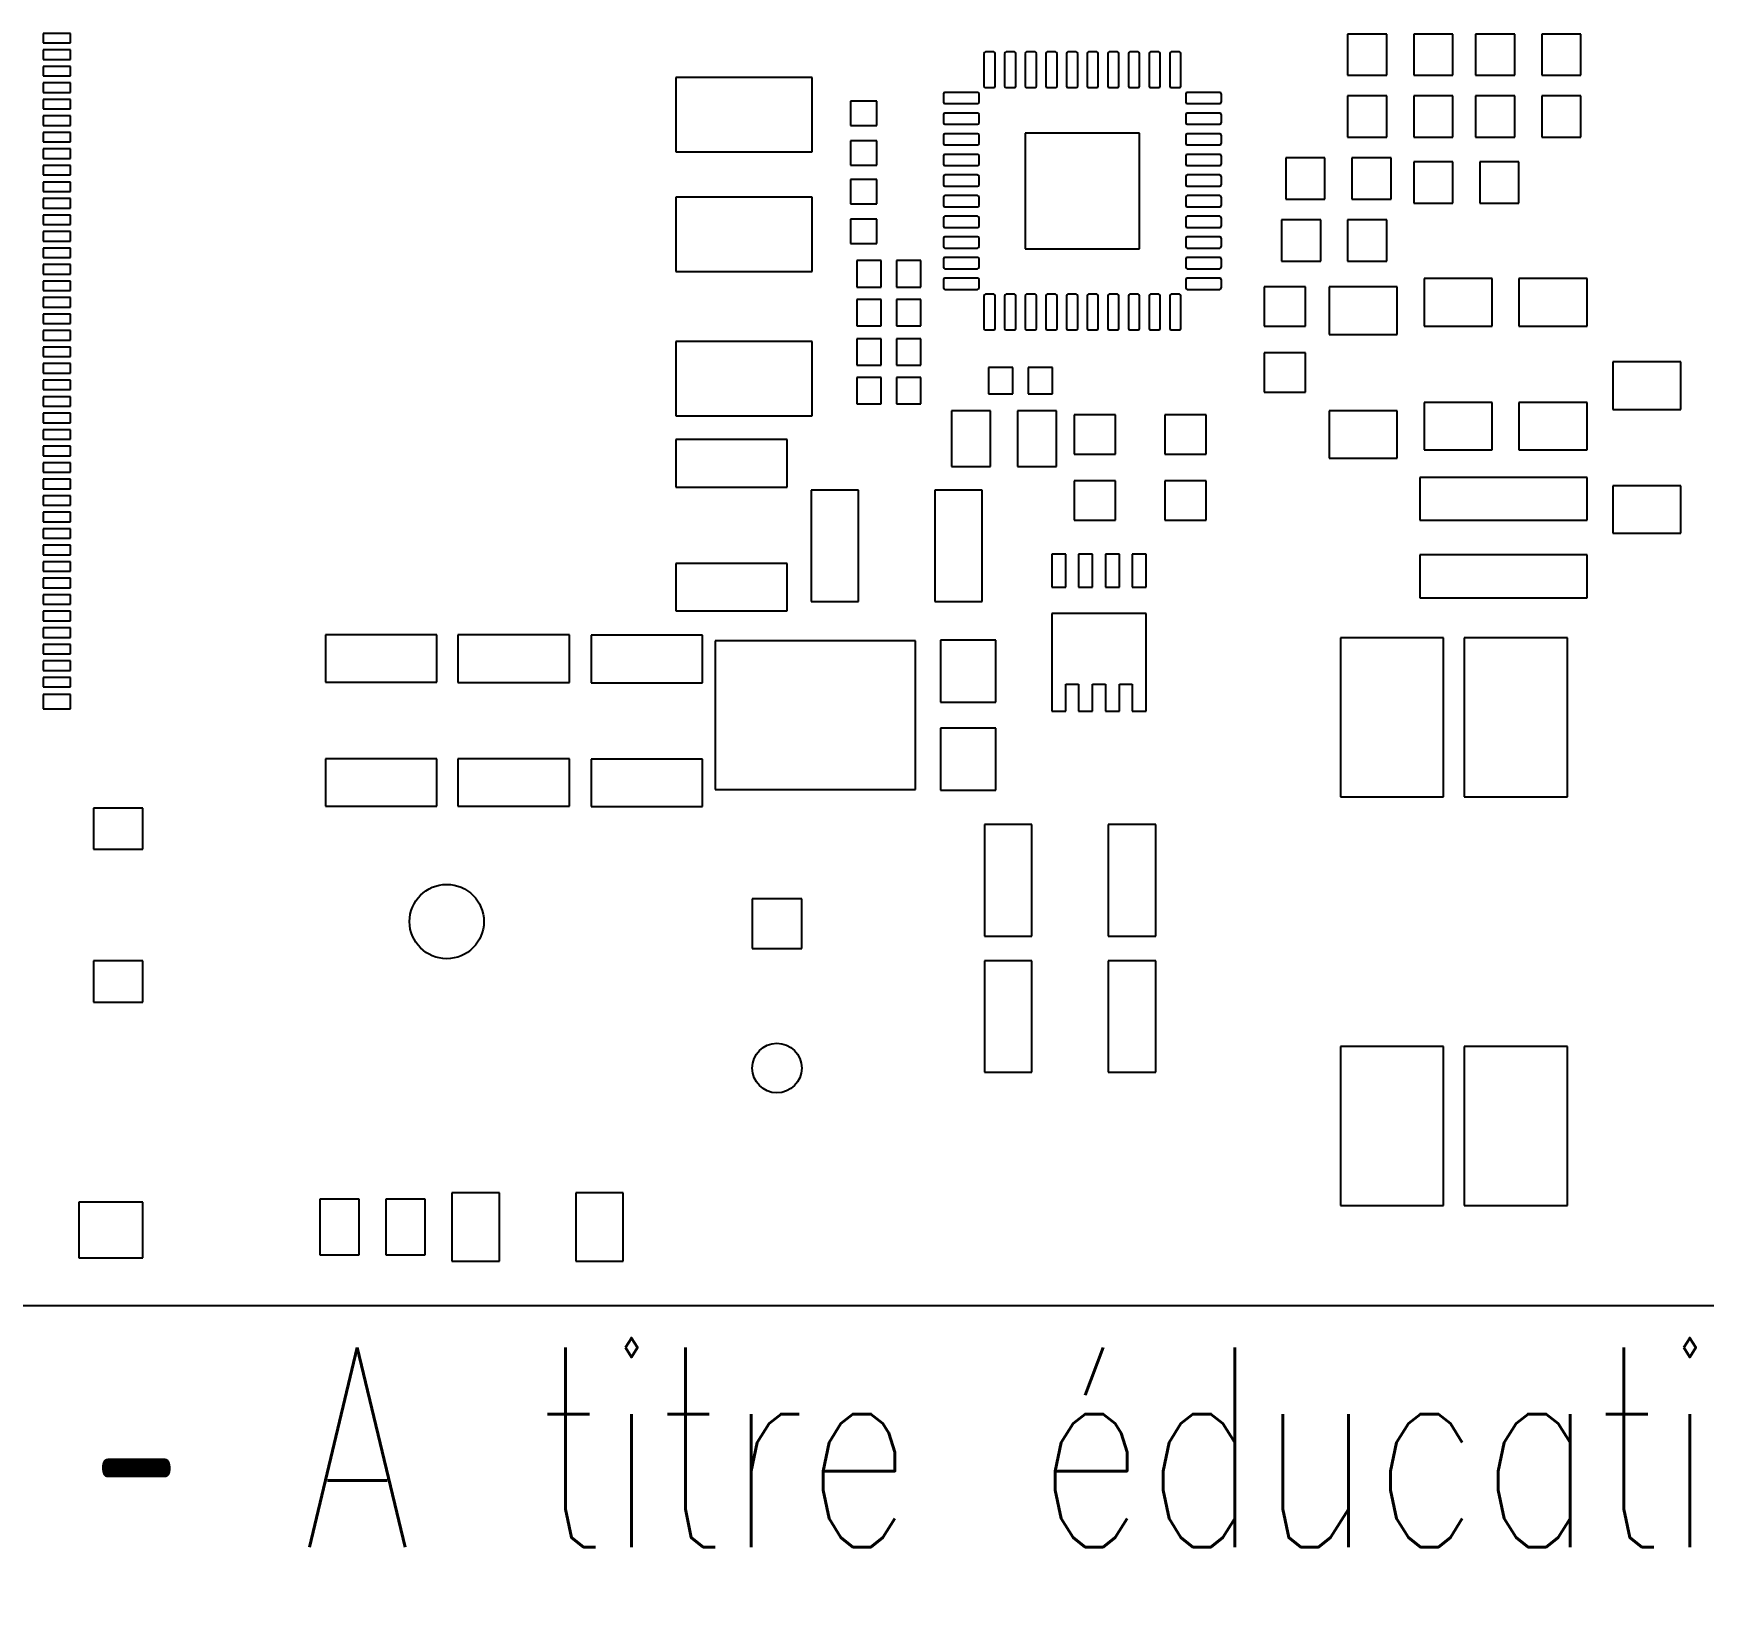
# Model space of a CAD drawing. Header units: millimetres. Extents: x -136 to 15, y -7 to 63.
# Drawn here: x -57.51 to -17.05, y -7.46 to 30.82 of the extents above; entities that cross this region are included whole.
import ezdxf

# ---------------------------------------------------------------- set-up
doc = ezdxf.new("R2010")
doc.units = ezdxf.units.MM
doc.styles.add('SLDTEXTSTYLE0', font='TXT', dxfattribs={"width": 0.7, "bigfont": 'bigfont'})

msp = doc.modelspace()

# ---------------------------------------------------------------- linework, layer by layer
at = {"color": 7, "linetype": 'Continuous', "lineweight": 25}
for p, q in [((-57.275, 30.815), (-57.275, 30.585)), ((-56.615, 30.815), (-57.275, 30.815)), ((-56.615, 30.585), (-56.615, 30.815)), ((-24.725, 30.8), (-25.675, 30.8)), ((-25.675, 30.8), (-25.675, 29.8)), ((-24.725, 29.8), (-24.725, 30.8)), ((-23.125, 30.8), (-24.075, 30.8)), ((-24.075, 30.8), (-24.075, 29.8)), ((-23.125, 29.8), (-23.125, 30.8)), ((-22.575, 30.8), (-22.575, 29.8)), ((-21.625, 30.8), (-22.575, 30.8)), ((-21.625, 29.8), (-21.625, 30.8)), ((-20.975, 30.8), (-20.975, 29.8)), ((-20.025, 30.8), (-20.975, 30.8)), ((-20.025, 29.8), (-20.025, 30.8)), ((-57.275, 30.585), (-56.615, 30.585)), ((-57.275, 30.415), (-57.275, 30.185)), ((-56.615, 30.415), (-57.275, 30.415)), ((-56.615, 30.185), (-56.615, 30.415)), ((-34.249, 30.365), (-34.451, 30.365)), ((-33.749, 30.365), (-33.951, 30.365)), ((-33.249, 30.365), (-33.451, 30.365)), ((-32.749, 30.365), (-32.951, 30.365)), ((-32.249, 30.365), (-32.451, 30.365)), ((-31.749, 30.365), (-31.951, 30.365)), ((-31.249, 30.365), (-31.451, 30.365)), ((-30.749, 30.365), (-30.951, 30.365)), ((-30.249, 30.365), (-30.451, 30.365)), ((-29.749, 30.365), (-29.951, 30.365)), ((-57.275, 30.185), (-56.615, 30.185)), ((-57.275, 30.015), (-57.275, 29.785)), ((-56.615, 30.015), (-57.275, 30.015)), ((-56.615, 29.785), (-56.615, 30.015)), ((-34.485, 30.331), (-34.485, 29.539)), ((-34.215, 29.539), (-34.215, 30.331)), ((-33.985, 30.331), (-33.985, 29.539)), ((-33.715, 29.539), (-33.715, 30.331)), ((-33.485, 30.331), (-33.485, 29.539)), ((-33.215, 29.539), (-33.215, 30.331)), ((-32.985, 30.331), (-32.985, 29.539)), ((-32.715, 29.539), (-32.715, 30.331)), ((-32.485, 30.331), (-32.485, 29.539)), ((-32.215, 29.539), (-32.215, 30.331)), ((-31.985, 30.331), (-31.985, 29.539)), ((-31.715, 29.539), (-31.715, 30.331)), ((-31.485, 30.331), (-31.485, 29.539)), ((-31.215, 29.539), (-31.215, 30.331)), ((-30.985, 30.331), (-30.985, 29.539)), ((-30.715, 29.539), (-30.715, 30.331)), ((-30.485, 30.331), (-30.485, 29.539)), ((-30.215, 29.539), (-30.215, 30.331)), ((-29.985, 30.331), (-29.985, 29.539)), ((-29.715, 29.539), (-29.715, 30.331)), ((-57.275, 29.785), (-56.615, 29.785)), ((-57.275, 29.615), (-57.275, 29.385)), ((-56.615, 29.615), (-57.275, 29.615)), ((-56.615, 29.385), (-56.615, 29.615)), ((-41.95, 29.75), (-41.95, 27.95)), ((-38.65, 29.75), (-41.95, 29.75)), ((-38.65, 27.95), (-38.65, 29.75)), ((-25.675, 29.8), (-24.725, 29.8)), ((-24.075, 29.8), (-23.125, 29.8)), ((-22.575, 29.8), (-21.625, 29.8)), ((-20.975, 29.8), (-20.025, 29.8)), ((-57.275, 29.385), (-56.615, 29.385)), ((-57.275, 29.215), (-57.275, 28.985)), ((-56.615, 29.215), (-57.275, 29.215)), ((-56.615, 28.985), (-56.615, 29.215)), ((-37.72, 29.175), (-37.72, 28.585)), ((-37.08, 29.175), (-37.72, 29.175)), ((-37.08, 28.585), (-37.08, 29.175)), ((-35.465, 29.351), (-35.465, 29.149)), ((-34.639, 29.385), (-35.431, 29.385)), ((-34.605, 29.149), (-34.605, 29.351)), ((-34.451, 29.505), (-34.249, 29.505)), ((-33.951, 29.505), (-33.749, 29.505)), ((-33.451, 29.505), (-33.249, 29.505)), ((-32.951, 29.505), (-32.749, 29.505)), ((-32.451, 29.505), (-32.249, 29.505)), ((-31.951, 29.505), (-31.749, 29.505)), ((-31.451, 29.505), (-31.249, 29.505)), ((-30.951, 29.505), (-30.749, 29.505)), ((-30.451, 29.505), (-30.249, 29.505)), ((-29.951, 29.505), (-29.749, 29.505)), ((-29.595, 29.351), (-29.595, 29.149)), ((-28.769, 29.385), (-29.561, 29.385)), ((-28.735, 29.149), (-28.735, 29.351)), ((-24.725, 29.3), (-25.675, 29.3)), ((-25.675, 29.3), (-25.675, 28.3)), ((-24.725, 28.3), (-24.725, 29.3)), ((-23.125, 29.3), (-24.075, 29.3)), ((-24.075, 29.3), (-24.075, 28.3)), ((-23.125, 28.3), (-23.125, 29.3)), ((-21.625, 29.3), (-22.575, 29.3)), ((-22.575, 29.3), (-22.575, 28.3)), ((-21.625, 28.3), (-21.625, 29.3)), ((-20.025, 29.3), (-20.975, 29.3)), ((-20.975, 29.3), (-20.975, 28.3)), ((-20.025, 28.3), (-20.025, 29.3)), ((-57.275, 28.985), (-56.615, 28.985)), ((-57.275, 28.815), (-57.275, 28.585)), ((-56.615, 28.815), (-57.275, 28.815)), ((-56.615, 28.585), (-56.615, 28.815)), ((-35.465, 28.851), (-35.465, 28.649)), ((-35.431, 29.115), (-34.639, 29.115)), ((-34.639, 28.885), (-35.431, 28.885)), ((-34.605, 28.649), (-34.605, 28.851)), ((-29.595, 28.851), (-29.595, 28.649)), ((-29.561, 29.115), (-28.769, 29.115)), ((-28.769, 28.885), (-29.561, 28.885)), ((-28.735, 28.649), (-28.735, 28.851)), ((-57.275, 28.585), (-56.615, 28.585)), ((-57.275, 28.415), (-57.275, 28.185)), ((-56.615, 28.415), (-57.275, 28.415)), ((-56.615, 28.185), (-56.615, 28.415)), ((-37.72, 28.585), (-37.08, 28.585)), ((-35.465, 28.351), (-35.465, 28.149)), ((-35.431, 28.615), (-34.639, 28.615)), ((-34.639, 28.385), (-35.431, 28.385)), ((-34.605, 28.149), (-34.605, 28.351)), ((-33.485, 28.4), (-33.485, 25.6)), ((-30.715, 28.4), (-33.485, 28.4)), ((-30.715, 25.6), (-30.715, 28.4)), ((-29.595, 28.351), (-29.595, 28.149)), ((-29.561, 28.615), (-28.769, 28.615)), ((-28.769, 28.385), (-29.561, 28.385)), ((-28.735, 28.149), (-28.735, 28.351)), ((-57.275, 28.185), (-56.615, 28.185)), ((-57.275, 28.015), (-57.275, 27.785)), ((-56.615, 28.015), (-57.275, 28.015)), ((-56.615, 27.785), (-56.615, 28.015)), ((-41.95, 27.95), (-38.65, 27.95)), ((-37.72, 28.215), (-37.72, 27.625)), ((-37.08, 28.215), (-37.72, 28.215)), ((-37.08, 27.625), (-37.08, 28.215)), ((-35.431, 28.115), (-34.639, 28.115)), ((-29.561, 28.115), (-28.769, 28.115)), ((-25.675, 28.3), (-24.725, 28.3)), ((-24.075, 28.3), (-23.125, 28.3)), ((-22.575, 28.3), (-21.625, 28.3)), ((-20.975, 28.3), (-20.025, 28.3)), ((-57.275, 27.785), (-56.615, 27.785)), ((-57.275, 27.615), (-57.275, 27.385)), ((-56.615, 27.615), (-57.275, 27.615)), ((-56.615, 27.385), (-56.615, 27.615)), ((-37.72, 27.625), (-37.08, 27.625)), ((-35.465, 27.851), (-35.465, 27.649)), ((-34.639, 27.885), (-35.431, 27.885)), ((-35.431, 27.615), (-34.639, 27.615)), ((-34.605, 27.649), (-34.605, 27.851)), ((-29.595, 27.851), (-29.595, 27.649)), ((-28.769, 27.885), (-29.561, 27.885)), ((-29.561, 27.615), (-28.769, 27.615)), ((-28.735, 27.649), (-28.735, 27.851)), ((-27.175, 27.8), (-27.175, 26.8)), ((-26.225, 27.8), (-27.175, 27.8)), ((-26.225, 26.8), (-26.225, 27.8)), ((-25.575, 27.8), (-25.575, 26.8)), ((-24.625, 27.8), (-25.575, 27.8)), ((-24.625, 26.8), (-24.625, 27.8)), ((-24.075, 27.7), (-24.075, 26.7)), ((-23.125, 27.7), (-24.075, 27.7)), ((-23.125, 26.7), (-23.125, 27.7)), ((-22.475, 27.7), (-22.475, 26.7)), ((-21.525, 27.7), (-22.475, 27.7)), ((-21.525, 26.7), (-21.525, 27.7)), ((-57.275, 27.385), (-56.615, 27.385)), ((-57.275, 27.215), (-57.275, 26.985)), ((-56.615, 27.215), (-57.275, 27.215)), ((-56.615, 26.985), (-56.615, 27.215)), ((-37.72, 27.275), (-37.72, 26.685)), ((-37.08, 27.275), (-37.72, 27.275)), ((-37.08, 26.685), (-37.08, 27.275)), ((-35.465, 27.351), (-35.465, 27.149)), ((-34.639, 27.385), (-35.431, 27.385)), ((-35.431, 27.115), (-34.639, 27.115)), ((-34.605, 27.149), (-34.605, 27.351)), ((-29.595, 27.351), (-29.595, 27.149)), ((-28.769, 27.385), (-29.561, 27.385)), ((-29.561, 27.115), (-28.769, 27.115)), ((-28.735, 27.149), (-28.735, 27.351)), ((-57.275, 26.985), (-56.615, 26.985)), ((-57.275, 26.815), (-57.275, 26.585)), ((-56.615, 26.815), (-57.275, 26.815)), ((-56.615, 26.585), (-56.615, 26.815)), ((-41.95, 26.85), (-41.95, 25.05)), ((-38.65, 26.85), (-41.95, 26.85)), ((-38.65, 25.05), (-38.65, 26.85)), ((-35.465, 26.851), (-35.465, 26.649)), ((-34.639, 26.885), (-35.431, 26.885)), ((-34.605, 26.649), (-34.605, 26.851)), ((-29.595, 26.851), (-29.595, 26.649)), ((-28.769, 26.885), (-29.561, 26.885)), ((-28.735, 26.649), (-28.735, 26.851)), ((-27.175, 26.8), (-26.225, 26.8)), ((-25.575, 26.8), (-24.625, 26.8)), ((-57.275, 26.585), (-56.615, 26.585)), ((-57.275, 26.415), (-57.275, 26.185)), ((-56.615, 26.415), (-57.275, 26.415)), ((-56.615, 26.185), (-56.615, 26.415)), ((-37.72, 26.685), (-37.08, 26.685)), ((-37.72, 26.315), (-37.72, 25.725)), ((-37.08, 26.315), (-37.72, 26.315)), ((-37.08, 25.725), (-37.08, 26.315)), ((-35.465, 26.351), (-35.465, 26.149)), ((-35.431, 26.615), (-34.639, 26.615)), ((-34.639, 26.385), (-35.431, 26.385)), ((-34.605, 26.149), (-34.605, 26.351)), ((-29.595, 26.351), (-29.595, 26.149)), ((-29.561, 26.615), (-28.769, 26.615)), ((-28.769, 26.385), (-29.561, 26.385)), ((-28.735, 26.149), (-28.735, 26.351)), ((-26.325, 26.3), (-27.275, 26.3)), ((-27.275, 26.3), (-27.275, 25.3)), ((-26.325, 25.3), (-26.325, 26.3)), ((-24.725, 26.3), (-25.675, 26.3)), ((-25.675, 26.3), (-25.675, 25.3)), ((-24.725, 25.3), (-24.725, 26.3)), ((-24.075, 26.7), (-23.125, 26.7)), ((-22.475, 26.7), (-21.525, 26.7)), ((-57.275, 26.185), (-56.615, 26.185)), ((-57.275, 26.015), (-57.275, 25.785)), ((-56.615, 26.015), (-57.275, 26.015)), ((-56.615, 25.785), (-56.615, 26.015)), ((-35.431, 26.115), (-34.639, 26.115)), ((-29.561, 26.115), (-28.769, 26.115)), ((-57.275, 25.785), (-56.615, 25.785)), ((-57.275, 25.615), (-57.275, 25.385)), ((-56.615, 25.615), (-57.275, 25.615)), ((-56.615, 25.385), (-56.615, 25.615)), ((-37.72, 25.725), (-37.08, 25.725)), ((-35.465, 25.851), (-35.465, 25.649)), ((-34.639, 25.885), (-35.431, 25.885)), ((-35.431, 25.615), (-34.639, 25.615)), ((-34.605, 25.649), (-34.605, 25.851)), ((-33.485, 25.6), (-30.715, 25.6)), ((-29.595, 25.851), (-29.595, 25.649)), ((-28.769, 25.885), (-29.561, 25.885)), ((-29.561, 25.615), (-28.769, 25.615)), ((-28.735, 25.649), (-28.735, 25.851)), ((-57.275, 25.385), (-56.615, 25.385)), ((-57.275, 25.215), (-57.275, 24.985)), ((-56.615, 25.215), (-57.275, 25.215)), ((-56.615, 24.985), (-56.615, 25.215)), ((-36.975, 25.31), (-37.565, 25.31)), ((-37.565, 25.31), (-37.565, 24.67)), ((-36.975, 24.67), (-36.975, 25.31)), ((-36.015, 25.31), (-36.605, 25.31)), ((-36.605, 25.31), (-36.605, 24.67)), ((-36.015, 24.67), (-36.015, 25.31)), ((-35.465, 25.351), (-35.465, 25.149)), ((-34.639, 25.385), (-35.431, 25.385)), ((-35.431, 25.115), (-34.639, 25.115)), ((-34.605, 25.149), (-34.605, 25.351)), ((-29.595, 25.351), (-29.595, 25.149)), ((-28.769, 25.385), (-29.561, 25.385)), ((-29.561, 25.115), (-28.769, 25.115)), ((-28.735, 25.149), (-28.735, 25.351)), ((-27.275, 25.3), (-26.325, 25.3)), ((-25.675, 25.3), (-24.725, 25.3)), ((-57.275, 24.985), (-56.615, 24.985)), ((-57.275, 24.815), (-57.275, 24.585)), ((-56.615, 24.815), (-57.275, 24.815)), ((-56.615, 24.585), (-56.615, 24.815)), ((-41.95, 25.05), (-38.65, 25.05)), ((-35.465, 24.851), (-35.465, 24.649)), ((-34.639, 24.885), (-35.431, 24.885)), ((-34.605, 24.649), (-34.605, 24.851)), ((-29.595, 24.851), (-29.595, 24.649)), ((-28.769, 24.885), (-29.561, 24.885)), ((-28.735, 24.649), (-28.735, 24.851)), ((-23.825, 24.875), (-23.825, 23.725)), ((-22.175, 24.875), (-23.825, 24.875)), ((-22.175, 23.725), (-22.175, 24.875)), ((-21.525, 24.875), (-21.525, 23.725)), ((-19.875, 24.875), (-21.525, 24.875)), ((-19.875, 23.725), (-19.875, 24.875)), ((-57.275, 24.585), (-56.615, 24.585)), ((-57.275, 24.415), (-57.275, 24.185)), ((-56.615, 24.415), (-57.275, 24.415)), ((-56.615, 24.185), (-56.615, 24.415)), ((-37.565, 24.67), (-36.975, 24.67)), ((-36.975, 24.37), (-37.565, 24.37)), ((-37.565, 24.37), (-37.565, 23.73)), ((-36.975, 23.73), (-36.975, 24.37)), ((-36.605, 24.67), (-36.015, 24.67)), ((-36.015, 24.37), (-36.605, 24.37)), ((-36.605, 24.37), (-36.605, 23.73)), ((-36.015, 23.73), (-36.015, 24.37)), ((-35.431, 24.615), (-34.639, 24.615)), ((-34.485, 24.461), (-34.485, 23.669)), ((-34.249, 24.495), (-34.451, 24.495)), ((-34.215, 23.669), (-34.215, 24.461)), ((-33.985, 24.461), (-33.985, 23.669)), ((-33.749, 24.495), (-33.951, 24.495)), ((-33.715, 23.669), (-33.715, 24.461)), ((-33.485, 24.461), (-33.485, 23.669)), ((-33.249, 24.495), (-33.451, 24.495)), ((-33.215, 23.669), (-33.215, 24.461)), ((-32.985, 24.461), (-32.985, 23.669)), ((-32.749, 24.495), (-32.951, 24.495)), ((-32.715, 23.669), (-32.715, 24.461)), ((-32.485, 24.461), (-32.485, 23.669)), ((-32.249, 24.495), (-32.451, 24.495)), ((-32.215, 23.669), (-32.215, 24.461)), ((-31.985, 24.461), (-31.985, 23.669)), ((-31.749, 24.495), (-31.951, 24.495)), ((-31.715, 23.669), (-31.715, 24.461)), ((-31.485, 24.461), (-31.485, 23.669)), ((-31.249, 24.495), (-31.451, 24.495)), ((-31.215, 23.669), (-31.215, 24.461)), ((-30.985, 24.461), (-30.985, 23.669)), ((-30.749, 24.495), (-30.951, 24.495)), ((-30.715, 23.669), (-30.715, 24.461)), ((-30.485, 24.461), (-30.485, 23.669)), ((-30.249, 24.495), (-30.451, 24.495)), ((-30.215, 23.669), (-30.215, 24.461)), ((-29.985, 24.461), (-29.985, 23.669)), ((-29.749, 24.495), (-29.951, 24.495)), ((-29.715, 23.669), (-29.715, 24.461)), ((-29.561, 24.615), (-28.769, 24.615)), ((-27.7, 24.675), (-27.7, 23.725)), ((-26.7, 24.675), (-27.7, 24.675)), ((-26.7, 23.725), (-26.7, 24.675)), ((-26.125, 24.675), (-26.125, 23.525)), ((-24.475, 24.675), (-26.125, 24.675)), ((-24.475, 23.525), (-24.475, 24.675)), ((-57.275, 24.185), (-56.615, 24.185)), ((-57.275, 24.015), (-57.275, 23.785)), ((-56.615, 24.015), (-57.275, 24.015)), ((-56.615, 23.785), (-56.615, 24.015)), ((-57.275, 23.785), (-56.615, 23.785)), ((-57.275, 23.615), (-57.275, 23.385)), ((-56.615, 23.615), (-57.275, 23.615)), ((-56.615, 23.385), (-56.615, 23.615)), ((-37.565, 23.73), (-36.975, 23.73)), ((-36.605, 23.73), (-36.015, 23.73)), ((-34.451, 23.635), (-34.249, 23.635)), ((-33.951, 23.635), (-33.749, 23.635)), ((-33.451, 23.635), (-33.249, 23.635)), ((-32.951, 23.635), (-32.749, 23.635)), ((-32.451, 23.635), (-32.249, 23.635)), ((-31.951, 23.635), (-31.749, 23.635)), ((-31.451, 23.635), (-31.249, 23.635)), ((-30.951, 23.635), (-30.749, 23.635)), ((-30.451, 23.635), (-30.249, 23.635)), ((-29.951, 23.635), (-29.749, 23.635)), ((-27.7, 23.725), (-26.7, 23.725)), ((-26.125, 23.525), (-24.475, 23.525)), ((-23.825, 23.725), (-22.175, 23.725)), ((-21.525, 23.725), (-19.875, 23.725)), ((-57.275, 23.385), (-56.615, 23.385)), ((-57.275, 23.215), (-57.275, 22.985)), ((-56.615, 23.215), (-57.275, 23.215)), ((-56.615, 22.985), (-56.615, 23.215)), ((-41.95, 23.35), (-41.95, 21.55)), ((-38.65, 23.35), (-41.95, 23.35)), ((-38.65, 21.55), (-38.65, 23.35)), ((-37.565, 23.42), (-37.565, 22.78)), ((-36.975, 23.42), (-37.565, 23.42)), ((-36.975, 22.78), (-36.975, 23.42)), ((-36.605, 23.42), (-36.605, 22.78)), ((-36.015, 23.42), (-36.605, 23.42)), ((-36.015, 22.78), (-36.015, 23.42)), ((-27.7, 23.075), (-27.7, 22.125)), ((-26.7, 23.075), (-27.7, 23.075)), ((-26.7, 22.125), (-26.7, 23.075)), ((-57.275, 22.985), (-56.615, 22.985)), ((-57.275, 22.815), (-57.275, 22.585)), ((-56.615, 22.815), (-57.275, 22.815)), ((-56.615, 22.585), (-56.615, 22.815)), ((-37.565, 22.78), (-36.975, 22.78)), ((-36.605, 22.78), (-36.015, 22.78)), ((-33.785, 22.72), (-34.375, 22.72)), ((-34.375, 22.72), (-34.375, 22.08)), ((-33.785, 22.08), (-33.785, 22.72)), ((-32.825, 22.72), (-33.415, 22.72)), ((-33.415, 22.72), (-33.415, 22.08)), ((-32.825, 22.08), (-32.825, 22.72)), ((-19.255, 22.855), (-19.255, 21.705)), ((-17.605, 22.855), (-19.255, 22.855)), ((-17.605, 21.705), (-17.605, 22.855)), ((-57.275, 22.585), (-56.615, 22.585)), ((-57.275, 22.415), (-57.275, 22.185)), ((-56.615, 22.415), (-57.275, 22.415)), ((-56.615, 22.185), (-56.615, 22.415)), ((-36.975, 22.48), (-37.565, 22.48)), ((-37.565, 22.48), (-37.565, 21.84)), ((-36.975, 21.84), (-36.975, 22.48)), ((-36.015, 22.48), (-36.605, 22.48)), ((-36.605, 22.48), (-36.605, 21.84)), ((-36.015, 21.84), (-36.015, 22.48)), ((-57.275, 22.185), (-56.615, 22.185)), ((-57.275, 22.015), (-57.275, 21.785)), ((-56.615, 22.015), (-57.275, 22.015)), ((-56.615, 21.785), (-56.615, 22.015)), ((-34.375, 22.08), (-33.785, 22.08)), ((-33.415, 22.08), (-32.825, 22.08)), ((-27.7, 22.125), (-26.7, 22.125)), ((-23.825, 21.875), (-23.825, 20.725)), ((-22.175, 21.875), (-23.825, 21.875)), ((-22.175, 20.725), (-22.175, 21.875)), ((-21.525, 21.875), (-21.525, 20.725)), ((-19.875, 21.875), (-21.525, 21.875)), ((-19.875, 20.725), (-19.875, 21.875)), ((-57.275, 21.785), (-56.615, 21.785)), ((-57.275, 21.615), (-57.275, 21.385)), ((-56.615, 21.615), (-57.275, 21.615)), ((-56.615, 21.385), (-56.615, 21.615)), ((-41.95, 21.55), (-38.65, 21.55)), ((-37.565, 21.84), (-36.975, 21.84)), ((-36.605, 21.84), (-36.015, 21.84)), ((-34.325, 21.675), (-35.275, 21.675)), ((-35.275, 21.675), (-35.275, 20.325)), ((-34.325, 20.325), (-34.325, 21.675)), ((-32.725, 21.675), (-33.675, 21.675)), ((-33.675, 21.675), (-33.675, 20.325)), ((-32.725, 20.325), (-32.725, 21.675)), ((-32.3, 21.575), (-32.3, 20.625)), ((-31.3, 21.575), (-32.3, 21.575)), ((-31.3, 20.625), (-31.3, 21.575)), ((-30.1, 21.575), (-30.1, 20.625)), ((-29.1, 21.575), (-30.1, 21.575)), ((-29.1, 20.625), (-29.1, 21.575)), ((-26.125, 21.675), (-26.125, 20.525)), ((-24.475, 21.675), (-26.125, 21.675)), ((-24.475, 20.525), (-24.475, 21.675)), ((-19.255, 21.705), (-17.605, 21.705)), ((-57.275, 21.385), (-56.615, 21.385)), ((-57.275, 21.215), (-57.275, 20.985)), ((-56.615, 21.215), (-57.275, 21.215)), ((-56.615, 20.985), (-56.615, 21.215)), ((-57.275, 20.985), (-56.615, 20.985)), ((-57.275, 20.815), (-57.275, 20.585)), ((-56.615, 20.815), (-57.275, 20.815)), ((-56.615, 20.585), (-56.615, 20.815)), ((-41.95, 20.975), (-41.95, 19.825)), ((-39.25, 20.975), (-41.95, 20.975)), ((-39.25, 19.825), (-39.25, 20.975)), ((-23.825, 20.725), (-22.175, 20.725)), ((-21.525, 20.725), (-19.875, 20.725)), ((-57.275, 20.585), (-56.615, 20.585)), ((-57.275, 20.415), (-57.275, 20.185)), ((-56.615, 20.415), (-57.275, 20.415)), ((-56.615, 20.185), (-56.615, 20.415)), ((-35.275, 20.325), (-34.325, 20.325)), ((-33.675, 20.325), (-32.725, 20.325)), ((-32.3, 20.625), (-31.3, 20.625)), ((-30.1, 20.625), (-29.1, 20.625)), ((-26.125, 20.525), (-24.475, 20.525)), ((-57.275, 20.185), (-56.615, 20.185)), ((-57.275, 20.015), (-57.275, 19.785)), ((-56.615, 20.015), (-57.275, 20.015)), ((-56.615, 19.785), (-56.615, 20.015)), ((-32.3, 19.975), (-32.3, 19.025)), ((-31.3, 19.975), (-32.3, 19.975)), ((-31.3, 19.025), (-31.3, 19.975)), ((-30.1, 19.975), (-30.1, 19.025)), ((-29.1, 19.975), (-30.1, 19.975)), ((-29.1, 19.025), (-29.1, 19.975)), ((-23.93, 20.06), (-23.93, 19.02)), ((-19.87, 20.06), (-23.93, 20.06)), ((-19.87, 19.02), (-19.87, 20.06)), ((-19.255, 19.855), (-19.255, 18.705)), ((-17.605, 19.855), (-19.255, 19.855)), ((-17.605, 18.705), (-17.605, 19.855)), ((-57.275, 19.785), (-56.615, 19.785)), ((-57.275, 19.615), (-57.275, 19.385)), ((-56.615, 19.615), (-57.275, 19.615)), ((-56.615, 19.385), (-56.615, 19.615)), ((-41.95, 19.825), (-39.25, 19.825)), ((-38.675, 19.75), (-38.675, 17.05)), ((-37.525, 19.75), (-38.675, 19.75)), ((-37.525, 17.05), (-37.525, 19.75)), ((-35.675, 19.75), (-35.675, 17.05)), ((-34.525, 19.75), (-35.675, 19.75)), ((-34.525, 17.05), (-34.525, 19.75)), ((-57.275, 19.385), (-56.615, 19.385)), ((-57.275, 19.215), (-57.275, 18.985)), ((-56.615, 19.215), (-57.275, 19.215)), ((-56.615, 18.985), (-56.615, 19.215)), ((-32.3, 19.025), (-31.3, 19.025)), ((-30.1, 19.025), (-29.1, 19.025)), ((-23.93, 19.02), (-19.87, 19.02)), ((-57.275, 18.985), (-56.615, 18.985)), ((-57.275, 18.815), (-57.275, 18.585)), ((-56.615, 18.815), (-57.275, 18.815)), ((-56.615, 18.585), (-56.615, 18.815)), ((-19.255, 18.705), (-17.605, 18.705)), ((-57.275, 18.585), (-56.615, 18.585)), ((-57.275, 18.415), (-57.275, 18.185)), ((-56.615, 18.415), (-57.275, 18.415)), ((-56.615, 18.185), (-56.615, 18.415)), ((-57.275, 18.185), (-56.615, 18.185)), ((-57.275, 18.015), (-57.275, 17.785)), ((-56.615, 18.015), (-57.275, 18.015)), ((-56.615, 17.785), (-56.615, 18.015)), ((-41.95, 17.975), (-41.95, 16.825)), ((-39.25, 17.975), (-41.95, 17.975)), ((-39.25, 16.825), (-39.25, 17.975)), ((-32.845, 18.2), (-32.845, 17.4)), ((-32.505, 18.2), (-32.845, 18.2)), ((-32.505, 17.4), (-32.505, 18.2)), ((-32.195, 18.2), (-32.195, 17.4)), ((-31.855, 18.2), (-32.195, 18.2)), ((-31.855, 17.4), (-31.855, 18.2)), ((-31.545, 18.2), (-31.545, 17.4)), ((-31.205, 18.2), (-31.545, 18.2)), ((-31.205, 17.4), (-31.205, 18.2)), ((-30.895, 18.2), (-30.895, 17.4)), ((-30.555, 18.2), (-30.895, 18.2)), ((-30.555, 17.4), (-30.555, 18.2)), ((-23.93, 18.18), (-23.93, 17.14)), ((-19.87, 18.18), (-23.93, 18.18)), ((-19.87, 17.14), (-19.87, 18.18)), ((-57.275, 17.785), (-56.615, 17.785)), ((-57.275, 17.615), (-57.275, 17.385)), ((-56.615, 17.615), (-57.275, 17.615)), ((-56.615, 17.385), (-56.615, 17.615)), ((-32.845, 17.4), (-32.505, 17.4)), ((-32.195, 17.4), (-31.855, 17.4)), ((-31.545, 17.4), (-31.205, 17.4)), ((-30.895, 17.4), (-30.555, 17.4)), ((-57.275, 17.385), (-56.615, 17.385)), ((-57.275, 17.215), (-57.275, 16.985)), ((-56.615, 17.215), (-57.275, 17.215)), ((-56.615, 16.985), (-56.615, 17.215)), ((-38.675, 17.05), (-37.525, 17.05)), ((-35.675, 17.05), (-34.525, 17.05)), ((-23.93, 17.14), (-19.87, 17.14)), ((-57.275, 16.985), (-56.615, 16.985)), ((-57.275, 16.815), (-57.275, 16.585)), ((-56.615, 16.815), (-57.275, 16.815)), ((-56.615, 16.585), (-56.615, 16.815)), ((-41.95, 16.825), (-39.25, 16.825)), ((-32.845, 16.76), (-32.845, 14.4)), ((-30.555, 16.76), (-32.845, 16.76)), ((-30.555, 14.4), (-30.555, 16.76)), ((-57.275, 16.585), (-56.615, 16.585)), ((-57.275, 16.415), (-57.275, 16.185)), ((-56.615, 16.415), (-57.275, 16.415)), ((-57.275, 16.185), (-56.615, 16.185)), ((-56.615, 16.185), (-56.615, 16.415)), ((-50.435, 16.245), (-50.435, 15.095)), ((-47.736, 16.245), (-50.435, 16.245)), ((-47.736, 15.095), (-47.736, 16.245)), ((-47.229, 16.243), (-47.229, 15.093)), ((-44.529, 16.243), (-47.229, 16.243)), ((-44.529, 15.093), (-44.529, 16.243)), ((-44, 16.235), (-44, 15.085)), ((-41.3, 16.235), (-44, 16.235)), ((-41.3, 15.085), (-41.3, 16.235)), ((-57.275, 16.015), (-57.275, 15.785)), ((-56.615, 16.015), (-57.275, 16.015)), ((-57.275, 15.785), (-56.615, 15.785)), ((-56.615, 15.785), (-56.615, 16.015)), ((-41, 16.1), (-41, 12.5)), ((-36.14, 16.1), (-41, 16.1)), ((-36.14, 12.5), (-36.14, 16.1)), ((-35.54, 16.115), (-35.54, 14.615)), ((-34.2, 16.115), (-35.54, 16.115)), ((-34.2, 14.615), (-34.2, 16.115)), ((-25.85, 16.175), (-25.85, 12.325)), ((-23.35, 16.175), (-25.85, 16.175)), ((-23.35, 12.325), (-23.35, 16.175)), ((-22.85, 16.175), (-22.85, 12.325)), ((-20.35, 16.175), (-22.85, 16.175)), ((-20.35, 12.325), (-20.35, 16.175)), ((-57.275, 15.615), (-57.275, 15.385)), ((-56.615, 15.615), (-57.275, 15.615)), ((-57.275, 15.385), (-56.615, 15.385)), ((-56.615, 15.385), (-56.615, 15.615)), ((-57.275, 15.215), (-57.275, 14.985)), ((-56.615, 15.215), (-57.275, 15.215)), ((-57.275, 14.985), (-56.615, 14.985)), ((-56.615, 14.985), (-56.615, 15.215)), ((-50.435, 15.095), (-47.736, 15.095)), ((-47.229, 15.093), (-44.529, 15.093)), ((-44, 15.085), (-41.3, 15.085)), ((-32.505, 15.05), (-32.195, 15.05)), ((-32.505, 14.4), (-32.505, 15.05)), ((-32.195, 15.05), (-32.195, 14.4)), ((-31.855, 15.05), (-31.545, 15.05)), ((-31.855, 14.4), (-31.855, 15.05)), ((-31.545, 15.05), (-31.545, 14.4)), ((-31.205, 15.05), (-30.895, 15.05)), ((-31.205, 14.4), (-31.205, 15.05)), ((-30.895, 15.05), (-30.895, 14.4)), ((-57.275, 14.8), (-57.275, 14.45)), ((-56.615, 14.8), (-57.275, 14.8)), ((-56.615, 14.45), (-56.615, 14.8)), ((-35.54, 14.615), (-34.2, 14.615)), ((-57.275, 14.45), (-56.615, 14.45)), ((-32.845, 14.4), (-32.505, 14.4)), ((-32.195, 14.4), (-31.855, 14.4)), ((-31.545, 14.4), (-31.205, 14.4)), ((-30.895, 14.4), (-30.555, 14.4)), ((-35.54, 13.985), (-35.54, 12.485)), ((-34.2, 13.985), (-35.54, 13.985)), ((-34.2, 12.485), (-34.2, 13.985)), ((-50.435, 13.245), (-50.435, 12.095)), ((-47.736, 13.245), (-50.435, 13.245)), ((-47.736, 12.095), (-47.736, 13.245)), ((-47.229, 13.243), (-47.229, 12.093)), ((-44.529, 13.243), (-47.229, 13.243)), ((-44.529, 12.093), (-44.529, 13.243)), ((-44, 13.235), (-44, 12.085)), ((-41.3, 13.235), (-44, 13.235)), ((-41.3, 12.085), (-41.3, 13.235)), ((-41, 12.5), (-36.14, 12.5)), ((-35.54, 12.485), (-34.2, 12.485)), ((-25.85, 12.325), (-23.35, 12.325)), ((-22.85, 12.325), (-20.35, 12.325)), ((-54.86, 12.05), (-56.06, 12.05)), ((-56.06, 12.05), (-56.06, 11.05)), ((-54.86, 11.05), (-54.86, 12.05)), ((-50.435, 12.095), (-47.736, 12.095)), ((-47.229, 12.093), (-44.529, 12.093)), ((-44, 12.085), (-41.3, 12.085)), ((-33.325, 11.65), (-34.475, 11.65)), ((-34.475, 11.65), (-34.475, 8.95)), ((-33.325, 8.95), (-33.325, 11.65)), ((-30.325, 11.65), (-31.475, 11.65)), ((-31.475, 11.65), (-31.475, 8.95)), ((-30.325, 8.95), (-30.325, 11.65)), ((-56.06, 11.05), (-54.86, 11.05)), ((-40.1, 9.85), (-40.1, 8.65)), ((-38.9, 9.85), (-40.1, 9.85)), ((-38.9, 8.65), (-38.9, 9.85)), ((-34.475, 8.95), (-33.325, 8.95)), ((-31.475, 8.95), (-30.325, 8.95)), ((-40.1, 8.65), (-38.9, 8.65)), ((-54.86, 8.35), (-56.06, 8.35)), ((-56.06, 8.35), (-56.06, 7.35)), ((-54.86, 7.35), (-54.86, 8.35)), ((-33.325, 8.35), (-34.475, 8.35)), ((-34.475, 8.35), (-34.475, 5.65)), ((-33.325, 5.65), (-33.325, 8.35)), ((-30.325, 8.35), (-31.475, 8.35)), ((-31.475, 8.35), (-31.475, 5.65)), ((-30.325, 5.65), (-30.325, 8.35)), ((-56.06, 7.35), (-54.86, 7.35)), ((-25.85, 6.275), (-25.85, 2.425)), ((-23.35, 6.275), (-25.85, 6.275)), ((-23.35, 2.425), (-23.35, 6.275)), ((-22.85, 6.275), (-22.85, 2.425)), ((-20.35, 6.275), (-22.85, 6.275)), ((-20.35, 2.425), (-20.35, 6.275)), ((-34.475, 5.65), (-33.325, 5.65)), ((-31.475, 5.65), (-30.325, 5.65)), ((-54.865, 2.505), (-56.415, 2.505)), ((-56.415, 2.505), (-56.415, 1.155)), ((-54.865, 1.155), (-54.865, 2.505)), ((-49.625, 2.575), (-50.575, 2.575)), ((-50.575, 2.575), (-50.575, 1.225)), ((-49.625, 1.225), (-49.625, 2.575)), ((-48.025, 2.575), (-48.975, 2.575)), ((-48.975, 2.575), (-48.975, 1.225)), ((-48.025, 1.225), (-48.025, 2.575)), ((-46.225, 2.725), (-47.375, 2.725)), ((-47.375, 2.725), (-47.375, 1.075)), ((-46.225, 1.075), (-46.225, 2.725)), ((-43.225, 2.725), (-44.375, 2.725)), ((-44.375, 2.725), (-44.375, 1.075)), ((-43.225, 1.075), (-43.225, 2.725)), ((-25.85, 2.425), (-23.35, 2.425)), ((-22.85, 2.425), (-20.35, 2.425)), ((-50.575, 1.225), (-49.625, 1.225)), ((-48.975, 1.225), (-48.025, 1.225)), ((-56.415, 1.155), (-54.865, 1.155)), ((-47.375, 1.075), (-46.225, 1.075)), ((-44.375, 1.075), (-43.225, 1.075)), ((-135.72, 0), (0, 0))]:
    msp.add_line(p, q, dxfattribs=at)
for centre, radius in [((-47.5, 9.3), 0.9), ((-39.5, 5.75), 0.6)]:
    msp.add_circle(centre, radius, dxfattribs=at)
for centre, start, end in [((-34.451, 30.331), 90.1711, 179.9986), ((-34.249, 30.331), 0.0014, 89.8289), ((-33.951, 30.331), 90.1711, 179.9986), ((-33.749, 30.331), 0.0014, 89.8289), ((-33.451, 30.331), 90.1711, 179.9986), ((-33.249, 30.331), 0.0014, 89.8289), ((-32.951, 30.331), 90.1711, 179.9986), ((-32.749, 30.331), 0.0014, 89.8289), ((-32.451, 30.331), 90.1711, 179.9986), ((-32.249, 30.331), 0.0014, 89.8289), ((-31.951, 30.331), 90.1711, 179.9986), ((-31.749, 30.331), 0.0014, 89.8289), ((-31.451, 30.331), 90.1711, 179.9986), ((-31.249, 30.331), 0.0014, 89.8289), ((-30.951, 30.331), 90.1711, 179.9986), ((-30.749, 30.331), 0.0014, 89.8289), ((-30.451, 30.331), 90.1711, 179.9986), ((-30.249, 30.331), 0.0014, 89.8289), ((-29.951, 30.331), 90.1711, 179.9986), ((-29.749, 30.331), 0.0014, 89.8289), ((-34.451, 29.539), 180.0014, 269.8289), ((-34.249, 29.539), 270.1711, 359.9986), ((-33.951, 29.539), 180.0014, 269.8289), ((-33.749, 29.539), 270.1711, 359.9986), ((-33.451, 29.539), 180.0014, 269.8289), ((-33.249, 29.539), 270.1711, 359.9986), ((-32.951, 29.539), 180.0014, 269.8289), ((-32.749, 29.539), 270.1711, 359.9986), ((-32.451, 29.539), 180.0014, 269.8289), ((-32.249, 29.539), 270.1711, 359.9986), ((-31.951, 29.539), 180.0014, 269.8289), ((-31.749, 29.539), 270.1711, 359.9986), ((-31.451, 29.539), 180.0014, 269.8289), ((-31.249, 29.539), 270.1711, 359.9986), ((-30.951, 29.539), 180.0014, 269.8289), ((-30.749, 29.539), 270.1711, 359.9986), ((-30.451, 29.539), 180.0014, 269.8289), ((-30.249, 29.539), 270.1711, 359.9986), ((-29.951, 29.539), 180.0014, 269.8289), ((-29.749, 29.539), 270.1711, 359.9986), ((-35.431, 29.351), 90.0014, 179.8289), ((-35.431, 29.149), 180.1711, 269.9986), ((-34.639, 29.351), 0.1711, 89.9986), ((-34.639, 29.149), 270.0014, 359.8289), ((-29.561, 29.351), 90.0014, 179.8289), ((-29.561, 29.149), 180.1711, 269.9986), ((-28.769, 29.351), 0.1711, 89.9986), ((-28.769, 29.149), 270.0014, 359.8289), ((-35.431, 28.851), 90.0014, 179.8289), ((-34.639, 28.851), 0.1711, 89.9986), ((-29.561, 28.851), 90.0014, 179.8289), ((-28.769, 28.851), 0.1711, 89.9986), ((-35.431, 28.649), 180.1711, 269.9986), ((-35.431, 28.351), 90.0014, 179.8289), ((-34.639, 28.649), 270.0014, 359.8289), ((-34.639, 28.351), 0.1711, 89.9986), ((-29.561, 28.649), 180.1711, 269.9986), ((-29.561, 28.351), 90.0014, 179.8289), ((-28.769, 28.649), 270.0014, 359.8289), ((-28.769, 28.351), 0.1711, 89.9986), ((-35.431, 28.149), 180.1711, 269.9986), ((-34.639, 28.149), 270.0014, 359.8289), ((-29.561, 28.149), 180.1711, 269.9986), ((-28.769, 28.149), 270.0014, 359.8289), ((-35.431, 27.851), 90.0014, 179.8289), ((-35.431, 27.649), 180.1711, 269.9986), ((-34.639, 27.851), 0.1711, 89.9986), ((-34.639, 27.649), 270.0014, 359.8289), ((-29.561, 27.851), 90.0014, 179.8289), ((-29.561, 27.649), 180.1711, 269.9986), ((-28.769, 27.851), 0.1711, 89.9986), ((-28.769, 27.649), 270.0014, 359.8289), ((-35.431, 27.351), 90.0014, 179.8289), ((-35.431, 27.149), 180.1711, 269.9986), ((-34.639, 27.351), 0.1711, 89.9986), ((-34.639, 27.149), 270.0014, 359.8289), ((-29.561, 27.351), 90.0014, 179.8289), ((-29.561, 27.149), 180.1711, 269.9986), ((-28.769, 27.351), 0.1711, 89.9986), ((-28.769, 27.149), 270.0014, 359.8289), ((-35.431, 26.851), 90.0014, 179.8289), ((-34.639, 26.851), 0.1711, 89.9986), ((-29.561, 26.851), 90.0014, 179.8289), ((-28.769, 26.851), 0.1711, 89.9986), ((-35.431, 26.649), 180.1711, 269.9986), ((-35.431, 26.351), 90.0014, 179.8289), ((-34.639, 26.649), 270.0014, 359.8289), ((-34.639, 26.351), 0.1711, 89.9986), ((-29.561, 26.649), 180.1711, 269.9986), ((-29.561, 26.351), 90.0014, 179.8289), ((-28.769, 26.649), 270.0014, 359.8289), ((-28.769, 26.351), 0.1711, 89.9986), ((-35.431, 26.149), 180.1711, 269.9986), ((-34.639, 26.149), 270.0014, 359.8289), ((-29.561, 26.149), 180.1711, 269.9986), ((-28.769, 26.149), 270.0014, 359.8289), ((-35.431, 25.851), 90.0014, 179.8289), ((-35.431, 25.649), 180.1711, 269.9986), ((-34.639, 25.851), 0.1711, 89.9986), ((-34.639, 25.649), 270.0014, 359.8289), ((-29.561, 25.851), 90.0014, 179.8289), ((-29.561, 25.649), 180.1711, 269.9986), ((-28.769, 25.851), 0.1711, 89.9986), ((-28.769, 25.649), 270.0014, 359.8289), ((-35.431, 25.351), 90.0014, 179.8289), ((-35.431, 25.149), 180.1711, 269.9986), ((-34.639, 25.351), 0.1711, 89.9986), ((-34.639, 25.149), 270.0014, 359.8289), ((-29.561, 25.351), 90.0014, 179.8289), ((-29.561, 25.149), 180.1711, 269.9986), ((-28.769, 25.351), 0.1711, 89.9986), ((-28.769, 25.149), 270.0014, 359.8289), ((-35.431, 24.851), 90.0014, 179.8289), ((-34.639, 24.851), 0.1711, 89.9986), ((-29.561, 24.851), 90.0014, 179.8289), ((-28.769, 24.851), 0.1711, 89.9986), ((-35.431, 24.649), 180.1711, 269.9986), ((-34.639, 24.649), 270.0014, 359.8289), ((-34.451, 24.461), 90.1711, 179.9986), ((-34.249, 24.461), 0.0014, 89.8289), ((-33.951, 24.461), 90.1711, 179.9986), ((-33.749, 24.461), 0.0014, 89.8289), ((-33.451, 24.461), 90.1711, 179.9986), ((-33.249, 24.461), 0.0014, 89.8289), ((-32.951, 24.461), 90.1711, 179.9986), ((-32.749, 24.461), 0.0014, 89.8289), ((-32.451, 24.461), 90.1711, 179.9986), ((-32.249, 24.461), 0.0014, 89.8289), ((-31.951, 24.461), 90.1711, 179.9986), ((-31.749, 24.461), 0.0014, 89.8289), ((-31.451, 24.461), 90.1711, 179.9986), ((-31.249, 24.461), 0.0014, 89.8289), ((-30.951, 24.461), 90.1711, 179.9986), ((-30.749, 24.461), 0.0014, 89.8289), ((-30.451, 24.461), 90.1711, 179.9986), ((-30.249, 24.461), 0.0014, 89.8289), ((-29.951, 24.461), 90.1711, 179.9986), ((-29.749, 24.461), 0.0014, 89.8289), ((-29.561, 24.649), 180.1711, 269.9986), ((-28.769, 24.649), 270.0014, 359.8289), ((-34.451, 23.669), 180.0014, 269.8289), ((-34.249, 23.669), 270.1711, 359.9986), ((-33.951, 23.669), 180.0014, 269.8289), ((-33.749, 23.669), 270.1711, 359.9986), ((-33.451, 23.669), 180.0014, 269.8289), ((-33.249, 23.669), 270.1711, 359.9986), ((-32.951, 23.669), 180.0014, 269.8289), ((-32.749, 23.669), 270.1711, 359.9986), ((-32.451, 23.669), 180.0014, 269.8289), ((-32.249, 23.669), 270.1711, 359.9986), ((-31.951, 23.669), 180.0014, 269.8289), ((-31.749, 23.669), 270.1711, 359.9986), ((-31.451, 23.669), 180.0014, 269.8289), ((-31.249, 23.669), 270.1711, 359.9986), ((-30.951, 23.669), 180.0014, 269.8289), ((-30.749, 23.669), 270.1711, 359.9986), ((-30.451, 23.669), 180.0014, 269.8289), ((-30.249, 23.669), 270.1711, 359.9986), ((-29.951, 23.669), 180.0014, 269.8289), ((-29.749, 23.669), 270.1711, 359.9986)]:
    msp.add_arc(centre, 0.0338, start, end, dxfattribs=at)

# ---------------------------------------------------------------- texts
at = {"color": 7, "linetype": 'Continuous', "insert": (-135.72, -1.02), "char_height": 4.83362, "attachment_point": 1, "style": 'SLDTEXTSTYLE0'}
msp.add_mtext("Produit d'éducation SOLIDWORKS – A titre éducatif uniquement.", dxfattribs=at)

doc.saveas('drawing.dxf')
